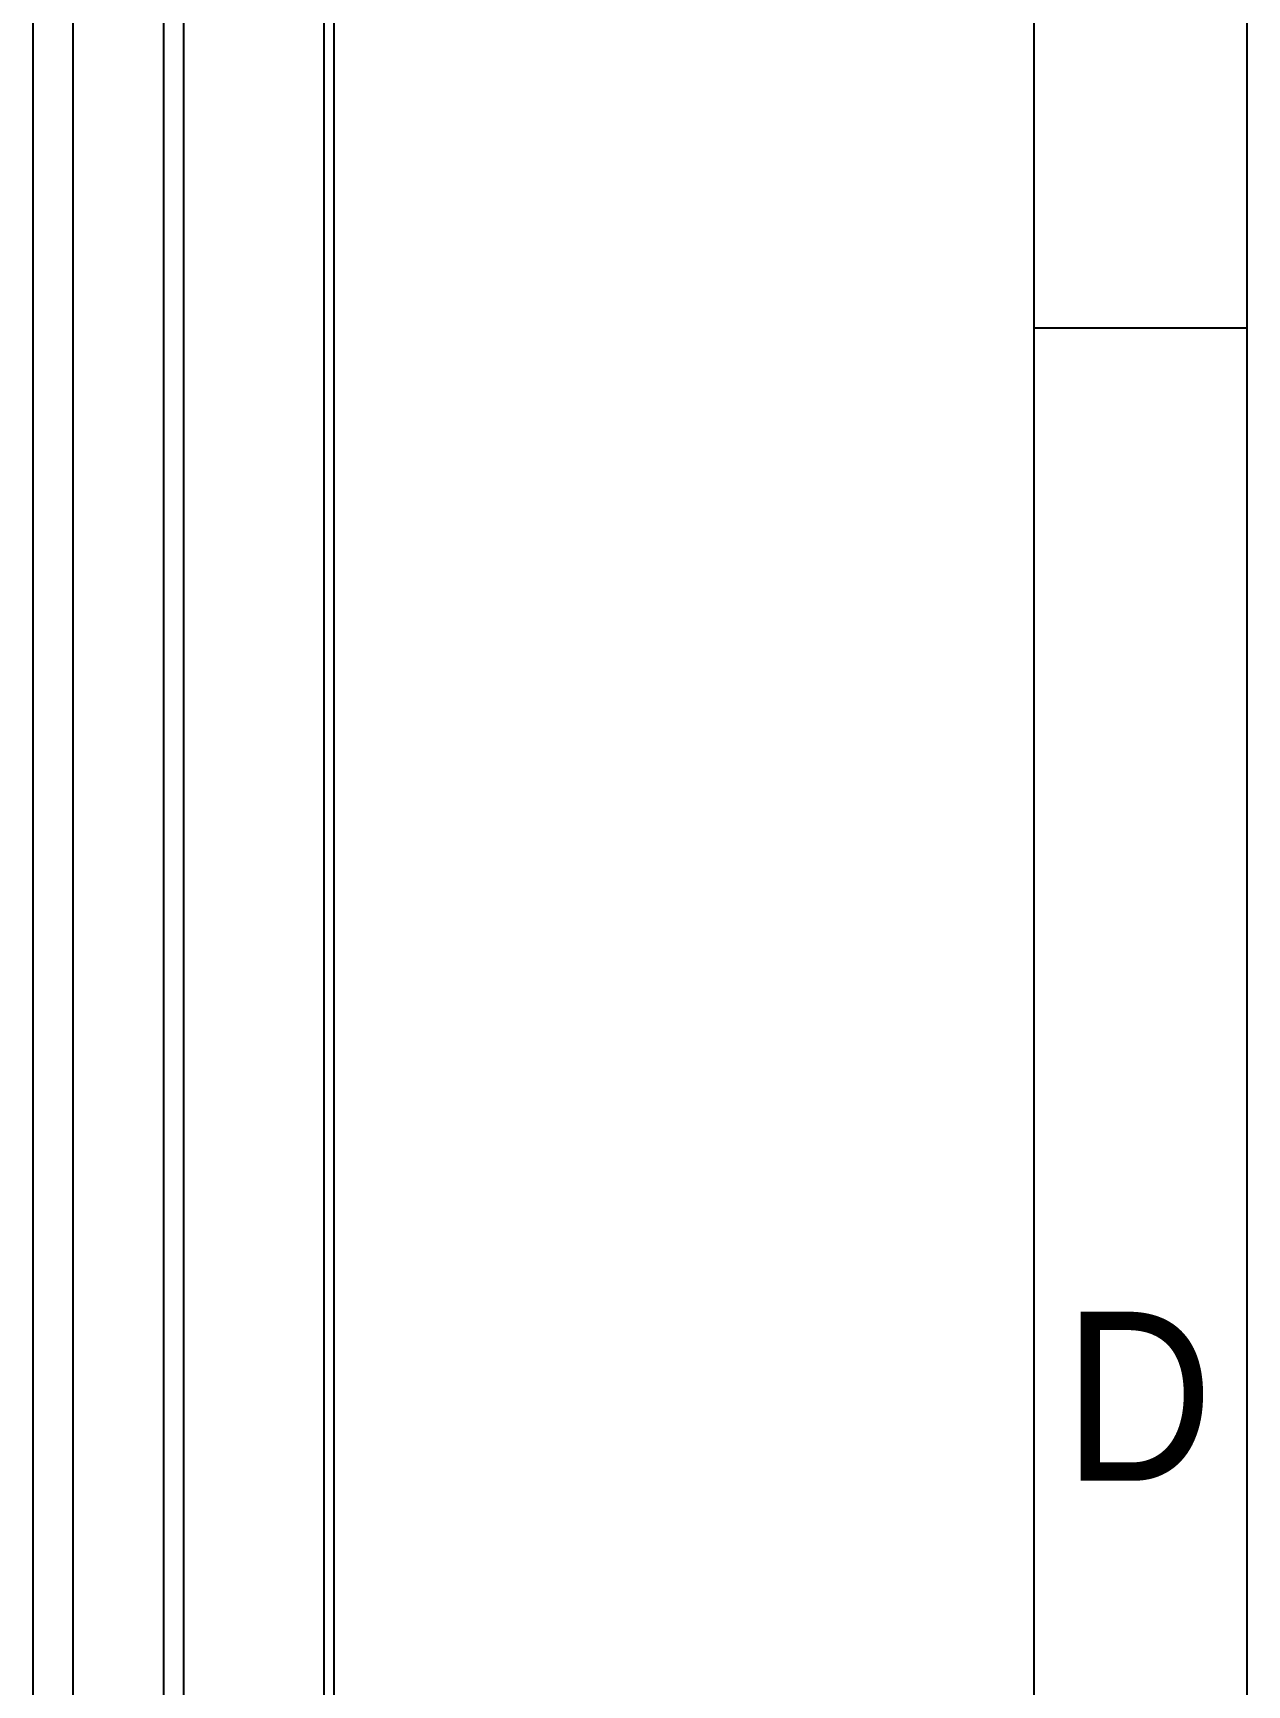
# Model space of a CAD drawing. Extents: x 75 to 2075, y 25 to 1460.
# Drawn here: x 1932.5 to 2075, y 833.2 to 1027.1 of the extents above; entities that cross this region are included whole.
import ezdxf

# ---------------------------------------------------------------- set-up
doc = ezdxf.new("R2010")
doc.units = 0
doc.header["$LTSCALE"] = 5
doc.linetypes.add('SLD-KATı', pattern=[0])
doc.layers.get('0').update_dxf_attribs({"linetype": 'CONTINUOUS'})
doc.styles.add('SLDTEXTSTYLE1', font='GOTHIC.TTF', dxfattribs={"width": 0.913})

msp = doc.modelspace()

# ---------------------------------------------------------------- linework, layer by layer
at = {"color": 7, "linetype": 'SLD-KATı'}
for p, q in [((2075, 1460), (2075, 25)), ((2050, 1435), (2050, 50)), ((1947.865, 1170.224), (1947.865, 574.342)), ((1950.222, 574.342), (1950.222, 1170.224)), ((1937.259, 568.219), (1937.259, 1164.101)), ((1932.545, 569.484), (1932.545, 1162.837)), ((1967.9, 565.498), (1967.9, 1161.38)), ((1966.721, 564.817), (1966.721, 1160.7)), ((2050, 992.5), (2075, 992.5))]:
    msp.add_line(p, q, dxfattribs=at)

# ---------------------------------------------------------------- texts
at = {"color": 7, "linetype": 'CONTINUOUS', "insert": (2062.263, 877.034), "char_height": 19.844, "attachment_point": 2, "style": 'SLDTEXTSTYLE1'}
msp.add_mtext('D', dxfattribs=at)

doc.saveas('drawing.dxf')
